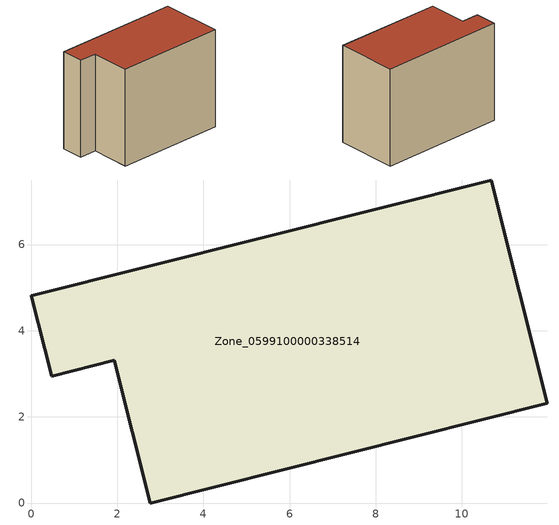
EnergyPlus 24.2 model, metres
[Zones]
Zone_0599100000338514
 floor ground (C_G): 0,4.81 10.68,7.5 11.98,2.32 2.76,0 1.93,3.31 0.48,2.94 z0
 wall outside (C_F): 11.98,2.32 10.68,7.5 0,4.81 0.48,2.94 1.93,3.31 2.76,0 11.98,2.32 z0:8.45
 roof outside (C_R): 10.68,7.5 0,4.81 0.48,2.94 1.93,3.31 2.76,0 11.98,2.32 z8.45
[BUILDING]
Pand.0599100000338514: North Axis=0; Terrain=City; Loads Convergence Tolerance Value=0.04; Temperature Convergence Tolerance Value=0.4; Solar Distribution=FullExterior; Maximum Number of Warmup Days=25; Minimum Number of Warmup Days=1
[Site:Location]
Rotterdam.The.Hague.AP_ZH_NLD Design_Conditions: Latitude=51.96; Longitude=4.45; Time Zone=1; Elevation=-4.5
[SITE:GROUNDTEMPERATURE:BUILDINGSURFACE]
18, 18, 18, 18, 18, 18, 18, 18, 18, 18, 18, 18
[MATERIAL] Thermal Absorptance=0.9; Solar Absorptance=0.7; Visible Absorptance=0.7
Name | Roughness | Thickness | Conductivity | Density | Specific Heat
G.TC.1992-2005 | MediumSmooth | 0.15 | 0.06 | 540 | 1210
F.TC.1992-2005 | Rough | 0.3 | 0.12 | 1920 | 840
R.TC.1992-2005 | MediumRough | 0.2 | 0.08 | 1500 | 1000
[CONSTRUCTION]
C_G: G.TC.1992-2005
C_F: F.TC.1992-2005
C_R: R.TC.1992-2005
[ZONE]
Zone_0599100000338514: Type=1; Multiplier=1; Ceiling Height=Autocalculate; Volume=Autocalculate; Floor Area=autocalculate; Part of Total Floor Area=Yes
[ZONEINFILTRATION:DESIGNFLOWRATE]
Infil_Zone_0599100000338514: Zone or ZoneList or Space or SpaceList=Zone_0599100000338514; Schedule=AlwaysOn; Design Flow Rate Calculation Method=Flow/Area; Flow Rate per Floor Area=0.0015; Constant Term Coefficient=1; Temperature Term Coefficient=0; Velocity Term Coefficient=0; Velocity Squared Term Coefficient=0
[HVACTEMPLATE:ZONE:IDEALLOADSAIRSYSTEM]
Zone_0599100000338514: Maximum Heating Supply Air Temperature=50; Minimum Cooling Supply Air Temperature=13; Maximum Heating Supply Air Humidity Ratio=0.0156; Minimum Cooling Supply Air Humidity Ratio=0.0077; Heating Limit=NoLimit; Cooling Limit=NoLimit; Dehumidification Control Type=ConstantSensibleHeatRatio; Cooling Sensible Heat Ratio=0.7; Dehumidification Setpoint=60; Humidification Control Type=None; Humidification Setpoint=30; Outdoor Air Method=None; Outdoor Air Flow Rate per Person=0.00944; Outdoor Air Flow Rate per Zone Floor Area=0; Outdoor Air Flow Rate per Zone=0; Demand Controlled Ventilation Type=None; Outdoor Air Economizer Type=NoEconomizer; Heat Recovery Type=None; Sensible Heat Recovery Effectiveness=0.7; Latent Heat Recovery Effectiveness=0.65
[ZONECONTROL:THERMOSTAT]
ThermostatControl_Zone_0599100000338514: Zone or ZoneList=Zone_0599100000338514; Control Type Schedule=DualSetpointControlType; Control 1=Thermostat_Zone_0599100000338514; Temperature Difference Between Cutout And Setpoint=0
[THERMOSTATSETPOINT:DUALSETPOINT]
Thermostat_Zone_0599100000338514: Heating Setpoint Temperature Schedule=HeatingSetpoint_Zone_0599100000338514; Cooling Setpoint Temperature Schedule=CoolingSetpoint_Zone_0599100000338514
[SCHEDULE:COMPACT]
HeatingSetpoint_Zone_0599100000338514: Through: 12/31, For: AllDays, Until: 24:00, 21
CoolingSetpoint_Zone_0599100000338514: Through: 12/31, For: AllDays, Until: 24:00, 24
DualSetpointControlType: Through: 12/31, For: AllDays, Until: 24:00, 4
AlwaysOn: Through: 12/31, For: AllDays, Until: 24:00, 1
